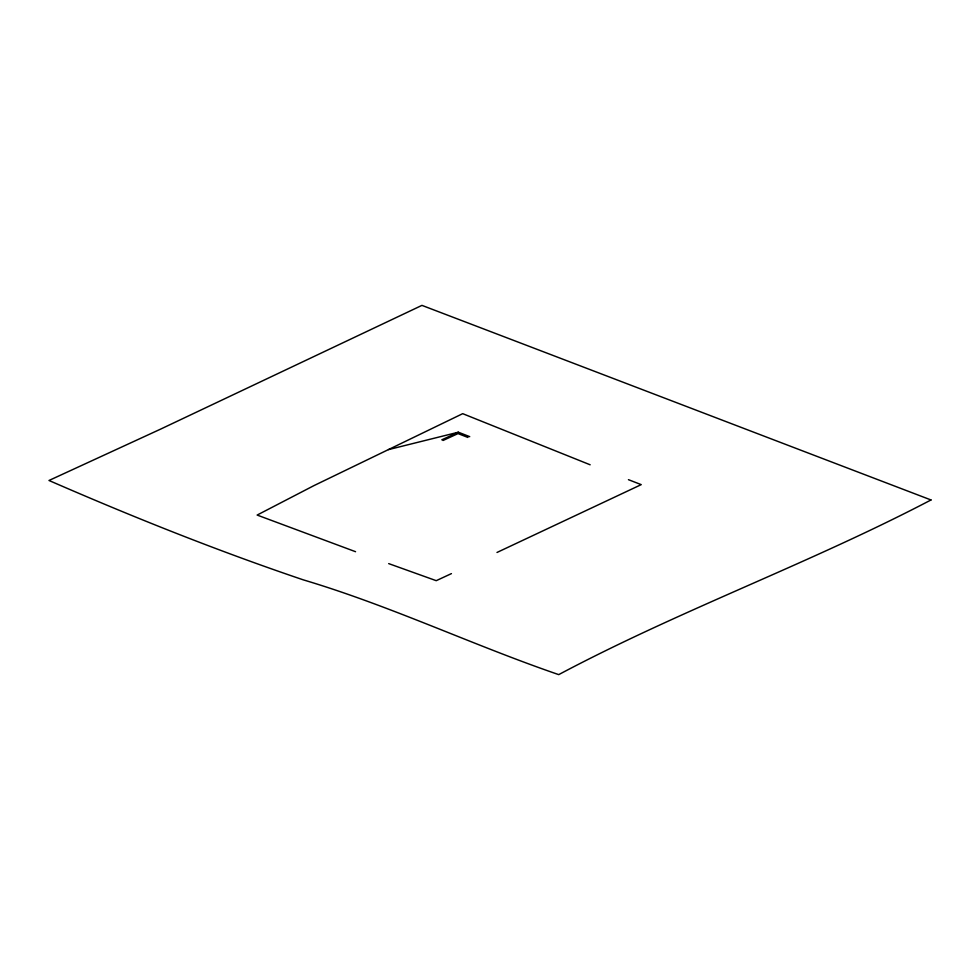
<?xml version="1.0" encoding="UTF-8"?>
<svg xmlns="http://www.w3.org/2000/svg" width="980" height="980" viewBox="0 0 980 980"><rect width="100%" height="100%" fill="white"/><g stroke="black" fill="none" stroke-linecap="round" stroke-linejoin="round"><path stroke-width="1.47" d="M355.556 551.703L257.152 515.063L313.955 485.615L462.707 413.67L590.156 464.79M451.425 573.619L436.235 580.674L388.693 563.61M496.995 552.463L641.214 484.635L628.45 479.673M441.796 439.836L458.358 432.217L469.726 436.663M443.046 440.473L458.028 433.589L467.938 437.448M388.509 449.6L458.358 432.217M931 499.959C809.48 563.574 679.912 610.197 558.723 674.62C472.826 645.159 390.505 605.812 303.396 579.891C217.082 550.687 132.521 516.84 49 480.482L160.512 429.166L421.939 305.38C591.675 370.134 761.301 435.145 931 499.959"/></g></svg>
